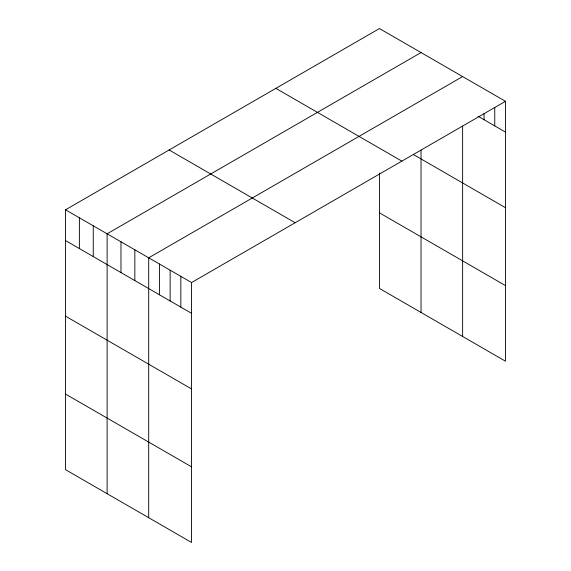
<?xml version="1.0" encoding="UTF-8"?>
<svg xmlns="http://www.w3.org/2000/svg" width="571" height="571" viewBox="0 0 571 571"><rect width="100%" height="100%" fill="white"/><g stroke="black" fill="none" stroke-linecap="round" stroke-linejoin="round"><path stroke-width="0.86" d="M505.471 101.31L191.549 282.552L191.549 542.45L65.529 469.69L65.529 209.793L379.451 28.55L505.471 101.31L505.471 361.207L379.451 288.448L379.451 173.02M421.034 52.561L107.112 233.803L107.112 493.701M462.624 76.571L148.703 257.814L148.703 517.711M477.927 116.177L505.471 132.087M413.333 154.498L505.471 207.694M275.857 88.362L401.877 161.122M379.451 212.84L505.471 285.6M169.123 149.98L295.143 222.74M65.529 209.793L191.549 282.552M65.529 240.562L191.549 313.322M65.529 316.177L191.549 388.937M65.529 394.076L191.549 466.835M494.757 107.434L494.757 125.898M484.051 113.558L484.051 119.717M462.624 126.027L462.624 336.469M421.034 150.052L421.034 312.458M180.843 276.364L180.843 307.141M170.129 270.183L170.129 300.953M159.416 263.995L159.416 294.772M134.842 249.805L134.842 280.582M120.981 241.804L120.981 272.581M93.251 225.795L93.251 256.572M79.39 217.794L79.39 248.571"/></g></svg>
